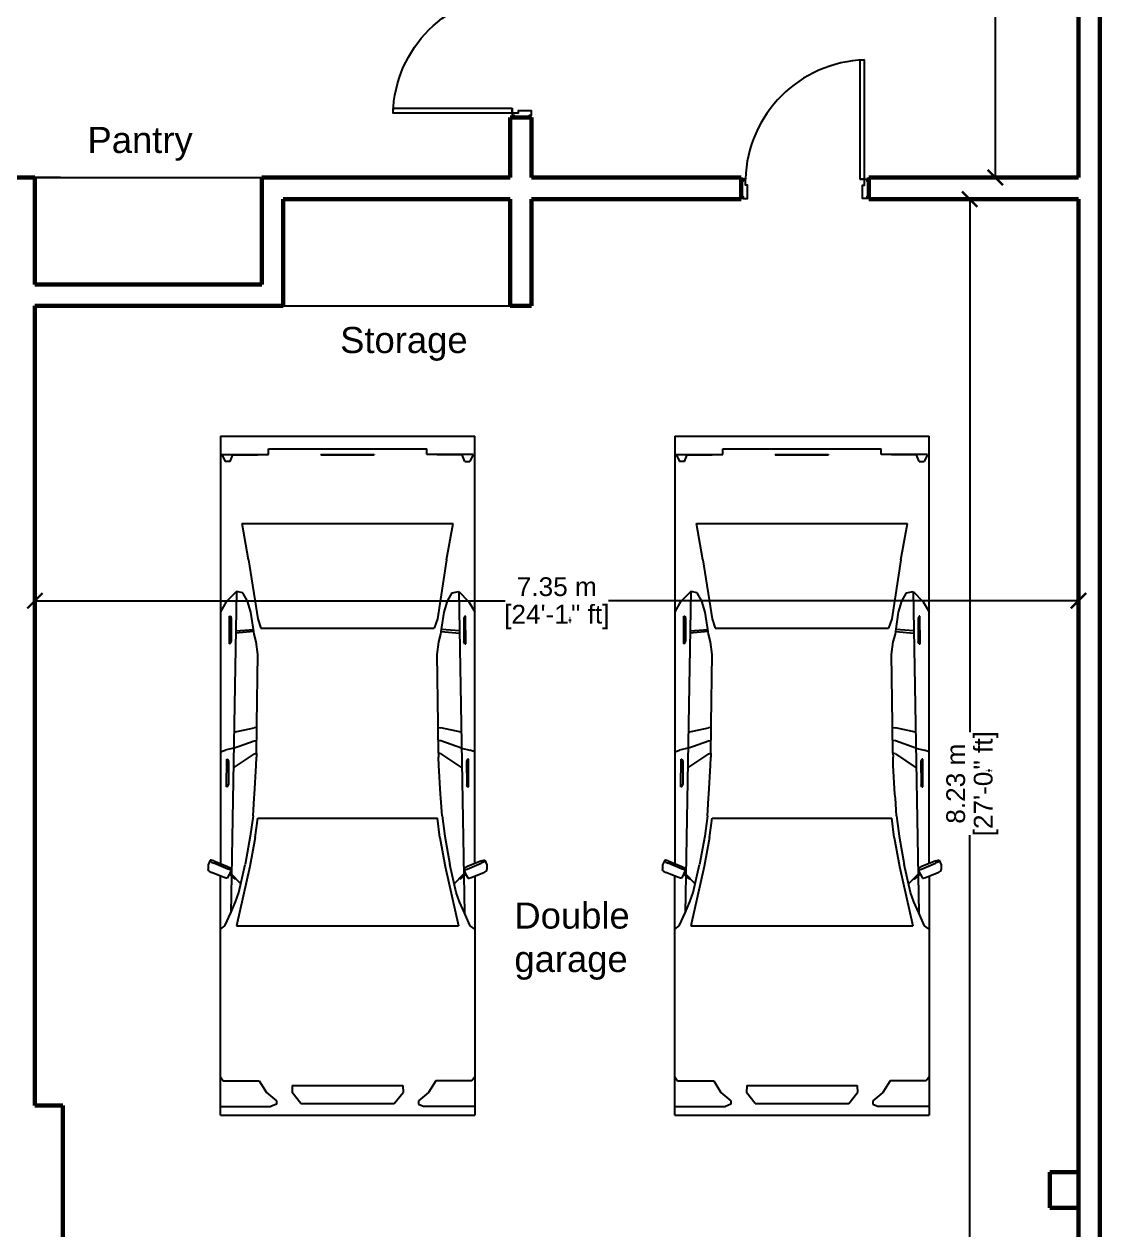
# Model space of a CAD drawing. Header units: metres. Extents: x 244.4 to 340.3, y -4.1 to 64.3.
# Drawn here: x 311.73 to 319.31, y 36.74 to 45.23 of the extents above; entities that cross this region are included whole.
import ezdxf

# ---------------------------------------------------------------- set-up
doc = ezdxf.new("R2010")
doc.units = ezdxf.units.M
doc.layers.get('Defpoints').update_dxf_attribs({"lineweight": 0})
doc.layers.add('A-WALL', color=6, linetype='Continuous', lineweight=60)
doc.layers.add('Edges', color=7, linetype='Continuous')
doc.styles.get("Standard").update_dxf_attribs({"font": 'arial.ttf'})
doc.styles.add('TEXTS', font='swissl.ttf')
doc.dimstyles.new('Copy of DIMTEXT', dxfattribs={"dimscale": 0.3, "dimtxt": 0.22, "dimasz": 0.18, "dimexe": 0.05, "dimexo": 0.05, "dimgap": 0.05, "dimtad": 0, "dimzin": 1, "dimdsep": 46, "dimtxsty": 'TEXTS', "dimblk": 'ARCHTICK', "dimcen": 0.1, "dimclrd": 256, "dimclre": 6, "dimclrt": 7, "dimadec": 0, "dimazin": 0, "dimtfac": 0.15, "dimtix": 1, "dimtofl": 0, "dimtmove": 1, "dimatfit": 3, "dimldrblk": 'OPEN', "dimfxl": 0, "dimtolj": 1, "dimtzin": 0, "dimarcsym": 0})

# ---------------------------------------------------------------- blocks, each defined once
blk = doc.blocks.new('*U111')
blk.add_lwpolyline([(33.6, 1124.4, -0.396717), (966.4, 192)], format="xyb")
for points in [[(72, 192), (33.6, 192), (33.6, 1122.5), (72, 1122.5)], [(33.6, 192), (16.8, 192), (16.8, 192), (16.8, 192), (16.8, 192), (16.8, 177), (0, 177), (0, 190.9), (0, 40.9), (0, 55.9), (16.8, 55.9), (16.8, 40.9), (33.6, 40.9), (33.6, 40.9), (50, 40.9), (50, 144), (33.6, 144)], [(1000, 177), (1000, 192), (1000, 192), (1000, 40.9), (1000, 55.9), (983.2, 55.9), (983.2, 40.9), (966.4, 40.9), (966.4, 40.9), (950, 40.9), (950, 144), (966.4, 144), (966.4, 192), (983.2, 192), (983.2, 177)]]:
    blk.add_lwpolyline(points, close=True)
blk.add_lwpolyline([(33.6, 192), (72, 192)])
blk = doc.blocks.new('_ArchTick')
at = {"color": 0, "linetype": 'ByBlock', "const_width": 0.15}
blk.add_lwpolyline([(-0.5, -0.5), (0.5, 0.5)], dxfattribs=at)
blk = doc.blocks.new('*D126')
at = {"layer": 'Defpoints', "color": 0, "transparency": 16777216}
for p in [(312.8309, 50.1423), (311.4476, 44.1495), (312.8309, 44.1495)]:
    blk.add_point(p, dxfattribs=at)
at = {"layer": 'Edges', "color": 6, "lineweight": -2, "transparency": 16777216}
for p, q in [((311.9876, 50.1423), (311.4176, 50.1423)), ((311.9876, 44.1495), (311.4176, 44.1495))]:
    blk.add_line(p, q, dxfattribs=at)
at = {"layer": 'Edges', "lineweight": -2, "transparency": 16777216}
for p, q in [((311.4476, 50.1423), (311.4476, 47.5021)), ((311.4476, 44.1495), (311.4476, 46.7897))]:
    blk.add_line(p, q, dxfattribs=at)
at = {"layer": 'Edges', "lineweight": -2, "transparency": 16777216, "xscale": 0.108, "yscale": 0.108, "zscale": 0.108}
for p, rotation in [((311.4476, 50.1423), 90), ((311.4476, 44.1495), 270)]:
    blk.add_blockref('_ArchTick', p, dxfattribs=dict(at, rotation=rotation))
at = {"layer": 'Edges', "color": 7, "transparency": 16777216, "insert": (311.3498, 47.1459), "char_height": 0.132, "attachment_point": 5, "rotation": 90, "style": 'TEXTS', "bg_fill": 3, "box_fill_scale": 1.1, "bg_fill_color": 256, "bg_fill_true_color": 13158600, "bg_fill_transparency": 0}
blk.add_mtext('\\A1;5.99 m', dxfattribs=at)
at = {"layer": 'Edges', "color": 7, "transparency": 16777216, "insert": (311.5626, 47.1459), "char_height": 0.132, "attachment_point": 5, "rotation": 90, "style": 'TEXTS', "bg_fill": 3, "box_fill_scale": 1.1, "bg_fill_color": 256, "bg_fill_true_color": 13158600, "bg_fill_transparency": 0}
blk.add_mtext('\\A1;[19\'-8" ft]', dxfattribs=at)
blk = doc.blocks.new('_Open')
at = {"color": 0, "linetype": 'ByBlock', "lineweight": -2}
for p, q in [((-1, 0.167), (0, 0)), ((-1, -0.167), (0, 0)), ((0, 0), (-1, 0))]:
    blk.add_line(p, q, dxfattribs=at)
blk = doc.blocks.new('*D129')
at = {"layer": 'Defpoints', "color": 0, "transparency": 16777216}
for p in [(318.6607, 49.0495), (318.4203, 44.1495), (318.5724, 44.1495)]:
    blk.add_point(p, dxfattribs=at)
at = {"layer": 'Edges', "color": 6, "lineweight": -2, "transparency": 16777216}
for p, q in [((318.6307, 49.0495), (318.5424, 49.0495)), ((318.4503, 44.1495), (318.6024, 44.1495))]:
    blk.add_line(p, q, dxfattribs=at)
at = {"layer": 'Edges', "lineweight": -2, "transparency": 16777216}
for p, q in [((318.5724, 49.0495), (318.5724, 46.9558)), ((318.5724, 44.1495), (318.5724, 46.2433))]:
    blk.add_line(p, q, dxfattribs=at)
at = {"layer": 'Edges', "lineweight": -2, "transparency": 16777216, "xscale": 0.108, "yscale": 0.108, "zscale": 0.108}
for p, rotation in [((318.5724, 49.0495), 90), ((318.5724, 44.1495), 270)]:
    blk.add_blockref('_ArchTick', p, dxfattribs=dict(at, rotation=rotation))
at = {"layer": 'Edges', "color": 7, "transparency": 16777216, "insert": (318.4745, 46.5995), "char_height": 0.132, "attachment_point": 5, "rotation": 90, "style": 'TEXTS', "bg_fill": 3, "box_fill_scale": 1.1, "bg_fill_color": 256, "bg_fill_true_color": 13158600, "bg_fill_transparency": 0}
blk.add_mtext('\\A1;4.90 m', dxfattribs=at)
at = {"layer": 'Edges', "color": 7, "transparency": 16777216, "insert": (318.6873, 46.5995), "char_height": 0.132, "attachment_point": 5, "rotation": 90, "style": 'TEXTS', "bg_fill": 3, "box_fill_scale": 1.1, "bg_fill_color": 256, "bg_fill_true_color": 13158600, "bg_fill_transparency": 0}
blk.add_mtext('\\A1;[16\'-1" ft]', dxfattribs=at)
blk = doc.blocks.new('*D130')
at = {"layer": 'Defpoints', "color": 0, "transparency": 16777216}
for p in [(318.1502, 43.9963), (317.9231, 35.7623), (318.3915, 35.7623)]:
    blk.add_point(p, dxfattribs=at)
at = {"layer": 'Edges', "color": 6, "lineweight": -2, "transparency": 16777216}
for p, q in [((318.1802, 43.9963), (318.4215, 43.9963)), ((317.9531, 35.7623), (318.4215, 35.7623))]:
    blk.add_line(p, q, dxfattribs=at)
at = {"layer": 'Edges', "lineweight": -2, "transparency": 16777216}
for p, q in [((318.3915, 43.9963), (318.3915, 40.2424)), ((318.3915, 35.7623), (318.3915, 39.5163))]:
    blk.add_line(p, q, dxfattribs=at)
at = {"layer": 'Edges', "lineweight": -2, "transparency": 16777216, "xscale": 0.108, "yscale": 0.108, "zscale": 0.108}
for p, rotation in [((318.3915, 43.9963), 90), ((318.3915, 35.7623), 270)]:
    blk.add_blockref('_ArchTick', p, dxfattribs=dict(at, rotation=rotation))
at = {"layer": 'Edges', "color": 7, "transparency": 16777216, "insert": (318.2937, 39.8793), "char_height": 0.132, "attachment_point": 5, "rotation": 90, "style": 'TEXTS', "bg_fill": 3, "box_fill_scale": 1.1, "bg_fill_color": 256, "bg_fill_true_color": 13158600, "bg_fill_transparency": 0}
blk.add_mtext('\\A1;8.23 m', dxfattribs=at)
at = {"layer": 'Edges', "color": 7, "transparency": 16777216, "insert": (318.5065, 39.8793), "char_height": 0.132, "attachment_point": 5, "rotation": 90, "style": 'TEXTS', "bg_fill": 3, "box_fill_scale": 1.1, "bg_fill_color": 256, "bg_fill_true_color": 13158600, "bg_fill_transparency": 0}
blk.add_mtext('\\A1;[27\'-0{\\H0.15x;\\S1/4;}" ft]', dxfattribs=at)
blk = doc.blocks.new('*D131')
at = {"layer": 'Defpoints', "color": 0, "transparency": 16777216}
for p in [(311.8086, 41.1685), (319.1586, 41.1685), (319.1586, 41.1685)]:
    blk.add_point(p, dxfattribs=at)
at = {"layer": 'Edges', "color": 6, "lineweight": -2, "transparency": 16777216}
for p, q in [((311.8086, 41.1685), (311.8086, 41.1985)), ((319.1586, 41.1685), (319.1586, 41.1985))]:
    blk.add_line(p, q, dxfattribs=at)
at = {"layer": 'Edges', "lineweight": -2, "transparency": 16777216}
for p, q in [((311.8086, 41.1685), (315.1205, 41.1685)), ((319.1586, 41.1685), (315.8466, 41.1685))]:
    blk.add_line(p, q, dxfattribs=at)
at = {"layer": 'Edges', "lineweight": -2, "transparency": 16777216, "xscale": 0.108, "yscale": 0.108, "zscale": 0.108, "rotation": 180}
blk.add_blockref('_ArchTick', (311.8086, 41.1685), dxfattribs=at)
at = {"layer": 'Edges', "lineweight": -2, "transparency": 16777216, "xscale": 0.108, "yscale": 0.108, "zscale": 0.108}
blk.add_blockref('_ArchTick', (319.1586, 41.1685), dxfattribs=at)
at = {"layer": 'Edges', "color": 7, "transparency": 16777216, "insert": (315.4836, 41.2663), "char_height": 0.132, "attachment_point": 5, "style": 'TEXTS', "bg_fill": 3, "box_fill_scale": 1.1, "bg_fill_color": 256, "bg_fill_true_color": 13158600, "bg_fill_transparency": 0}
blk.add_mtext('\\A1;7.35 m', dxfattribs=at)
at = {"layer": 'Edges', "color": 7, "transparency": 16777216, "insert": (315.4836, 41.0535), "char_height": 0.132, "attachment_point": 5, "style": 'TEXTS', "bg_fill": 3, "box_fill_scale": 1.1, "bg_fill_color": 256, "bg_fill_true_color": 13158600, "bg_fill_transparency": 0}
blk.add_mtext('\\A1;[24\'-1{\\H0.15x;\\S1/4;}" ft]', dxfattribs=at)

msp = doc.modelspace()

# ---------------------------------------------------------------- linework, layer by layer
at = {"layer": 'A-WALL'}
for p, q in [((319.3086, 64.279), (319.3086, 31.3523)), ((319.1586, 44.1495), (319.1586, 49.0495)), ((315.1554, 44.5728), (315.1554, 44.1495)), ((315.1554, 44.5728), (315.3054, 44.5728)), ((315.3054, 44.5728), (315.3054, 44.1495)), ((311.8086, 44.1495), (311.6554, 44.1495)), ((311.8086, 44.1495), (311.8086, 43.3963)), ((315.1554, 44.1495), (313.4054, 44.1495)), ((313.4054, 44.1495), (313.4054, 43.3963)), ((315.3054, 44.1495), (316.782, 44.1495)), ((316.782, 44.1495), (316.782, 43.9963)), ((317.682, 44.1495), (319.1586, 44.1495)), ((317.682, 44.1495), (317.682, 43.9963)), ((313.5554, 43.9963), (315.1554, 43.9963)), ((313.5554, 43.9963), (313.5554, 43.2463)), ((315.1554, 43.9963), (315.1554, 43.2463)), ((315.3054, 43.9963), (316.782, 43.9963)), ((315.3054, 43.9963), (315.3054, 43.2463)), ((317.682, 43.9963), (319.1586, 43.9963)), ((319.1586, 43.9963), (319.1586, 37.1423)), ((319.1586, 43.9963), (319.1586, 31.3523)), ((313.4054, 43.3963), (311.8086, 43.3963)), ((311.8086, 43.2463), (311.8086, 37.6123)), ((313.5554, 43.2463), (311.8086, 43.2463)), ((315.3054, 43.2463), (315.1554, 43.2463)), ((312.0054, 37.6123), (311.8086, 37.6123)), ((312.0054, 35.7623), (312.0054, 37.6123)), ((318.9554, 37.1423), (319.1586, 37.1423)), ((318.9554, 37.1423), (318.9554, 36.8908)), ((318.9554, 36.8908), (319.1586, 36.8908))]:
    msp.add_line(p, q, dxfattribs=at)
at = {"layer": 'Edges'}
for p, q in [((311.8086, 44.1495), (313.4054, 44.1495)), ((313.5554, 43.2463), (315.1554, 43.2463)), ((313.1145, 42.3284), (314.9052, 42.3284)), ((313.1145, 42.3284), (313.1145, 39.3168)), ((314.9052, 39.3168), (314.9052, 42.3284)), ((316.3145, 42.3284), (318.1052, 42.3284)), ((316.3145, 42.3284), (316.3145, 39.3168)), ((318.1052, 39.3168), (318.1052, 42.3284)), ((313.4521, 42.1978), (313.4521, 42.2386)), ((313.4521, 42.2386), (314.5677, 42.2386)), ((314.5677, 42.1978), (314.5677, 42.2386)), ((316.6521, 42.1978), (316.6521, 42.2386)), ((316.6521, 42.2386), (317.7677, 42.2386)), ((317.7677, 42.1978), (317.7677, 42.2386)), ((313.1249, 42.1987), (313.148, 42.1499)), ((313.1249, 42.1987), (313.4521, 42.1987)), ((313.1842, 42.1485), (313.148, 42.1499)), ((313.1842, 42.1485), (313.2028, 42.1953)), ((313.2028, 42.1953), (313.3076, 42.1953)), ((313.3076, 42.1953), (313.3788, 42.1961)), ((313.3788, 42.1961), (313.4521, 42.1978)), ((313.8225, 42.1983), (313.8225, 42.196)), ((313.8225, 42.1983), (314.1972, 42.1983)), ((313.8225, 42.196), (314.1972, 42.196)), ((314.1972, 42.1983), (314.1972, 42.196)), ((314.8948, 42.1987), (314.5677, 42.1987)), ((314.6409, 42.1961), (314.5677, 42.1978)), ((314.7121, 42.1953), (314.6409, 42.1961)), ((314.8169, 42.1953), (314.7121, 42.1953)), ((314.8356, 42.1485), (314.8169, 42.1953)), ((314.8356, 42.1485), (314.8718, 42.1499)), ((314.8948, 42.1987), (314.8718, 42.1499)), ((316.3249, 42.1987), (316.348, 42.1499)), ((316.3249, 42.1987), (316.6521, 42.1987)), ((316.3842, 42.1485), (316.348, 42.1499)), ((316.3842, 42.1485), (316.4028, 42.1953)), ((316.4028, 42.1953), (316.5076, 42.1953)), ((316.5076, 42.1953), (316.5788, 42.1961)), ((316.5788, 42.1961), (316.6521, 42.1978)), ((317.0225, 42.1983), (317.0225, 42.196)), ((317.0225, 42.1983), (317.3972, 42.1983)), ((317.0225, 42.196), (317.3972, 42.196)), ((317.3972, 42.1983), (317.3972, 42.196)), ((318.0948, 42.1987), (317.7677, 42.1987)), ((317.8409, 42.1961), (317.7677, 42.1978)), ((317.9121, 42.1953), (317.8409, 42.1961)), ((318.0169, 42.1953), (317.9121, 42.1953)), ((318.0356, 42.1485), (318.0169, 42.1953)), ((318.0356, 42.1485), (318.0718, 42.1499)), ((318.0948, 42.1987), (318.0718, 42.1499)), ((313.3122, 41.4554), (313.2671, 41.7125)), ((313.2671, 41.7125), (314.7526, 41.7125)), ((314.7076, 41.4554), (314.7526, 41.7125)), ((316.5122, 41.4554), (316.4671, 41.7125)), ((316.4671, 41.7125), (317.9526, 41.7125)), ((317.9076, 41.4554), (317.9526, 41.7125)), ((313.3122, 41.4554), (313.3772, 41.0411)), ((314.7076, 41.4554), (314.6426, 41.0411)), ((316.5122, 41.4554), (316.5772, 41.0411)), ((317.9076, 41.4554), (317.8426, 41.0411)), ((313.2268, 41.2328), (313.1559, 41.16)), ((313.2268, 41.2328), (313.1919, 39.2313)), ((313.2734, 41.2244), (313.2268, 41.2328)), ((313.3056, 41.1662), (313.2734, 41.2244)), ((314.7142, 41.1662), (314.7463, 41.2244)), ((314.7463, 41.2244), (314.7929, 41.2328)), ((314.7929, 41.2328), (314.8638, 41.16)), ((314.7929, 41.2328), (314.8278, 39.2313)), ((316.4268, 41.2328), (316.3559, 41.16)), ((316.4268, 41.2328), (316.3919, 39.2313)), ((316.4734, 41.2244), (316.4268, 41.2328)), ((316.5056, 41.1662), (316.4734, 41.2244)), ((317.9142, 41.1662), (317.9463, 41.2244)), ((317.9463, 41.2244), (317.9929, 41.2328)), ((317.9929, 41.2328), (318.0638, 41.16)), ((317.9929, 41.2328), (318.0278, 39.2313)), ((313.148, 41.1491), (313.1145, 41.0891)), ((313.1559, 41.16), (313.148, 41.1491)), ((313.3283, 41.0866), (313.3056, 41.1662)), ((314.6914, 41.0866), (314.7142, 41.1662)), ((314.8638, 41.16), (314.8718, 41.1491)), ((314.8718, 41.1491), (314.9052, 41.0891)), ((316.348, 41.1491), (316.3145, 41.0891)), ((316.3559, 41.16), (316.348, 41.1491)), ((316.5283, 41.0866), (316.5056, 41.1662)), ((317.8914, 41.0866), (317.9142, 41.1662)), ((318.0638, 41.16), (318.0718, 41.1491)), ((318.0718, 41.1491), (318.1052, 41.0891)), ((313.1777, 40.8642), (313.1787, 41.0591)), ((313.1787, 41.0591), (313.1849, 41.0589)), ((313.1849, 41.0589), (313.1911, 41.0424)), ((313.1911, 41.0424), (313.1903, 40.88)), ((313.3495, 40.9509), (313.3283, 41.0866)), ((313.3772, 41.0411), (313.4001, 40.9752)), ((314.6426, 41.0411), (314.6196, 40.9752)), ((314.6703, 40.9509), (314.6914, 41.0866)), ((314.8348, 41.0589), (314.8286, 41.0424)), ((314.8286, 41.0424), (314.8295, 40.88)), ((314.841, 41.0591), (314.8348, 41.0589)), ((314.8421, 40.8642), (314.841, 41.0591)), ((316.3777, 40.8642), (316.3787, 41.0591)), ((316.3787, 41.0591), (316.3849, 41.0589)), ((316.3849, 41.0589), (316.3911, 41.0424)), ((316.3911, 41.0424), (316.3903, 40.88)), ((316.5495, 40.9509), (316.5283, 41.0866)), ((316.5772, 41.0411), (316.6001, 40.9752)), ((317.8426, 41.0411), (317.8196, 40.9752)), ((317.8703, 40.9509), (317.8914, 41.0866)), ((318.0348, 41.0589), (318.0286, 41.0424)), ((318.0286, 41.0424), (318.0295, 40.88)), ((318.041, 41.0591), (318.0348, 41.0589)), ((318.0421, 40.8642), (318.041, 41.0591)), ((313.3495, 40.9509), (313.2217, 40.9403)), ((313.222, 40.9565), (313.3471, 40.9659)), ((313.3518, 40.9326), (313.3495, 40.9509)), ((313.4001, 40.9752), (314.6196, 40.9752)), ((314.668, 40.9326), (314.6703, 40.9509)), ((314.6703, 40.9509), (314.798, 40.9403)), ((314.7977, 40.9565), (314.6726, 40.9659)), ((316.5495, 40.9509), (316.4217, 40.9403)), ((316.422, 40.9565), (316.5471, 40.9659)), ((316.5518, 40.9326), (316.5495, 40.9509)), ((316.6001, 40.9752), (317.8196, 40.9752)), ((317.868, 40.9326), (317.8703, 40.9509)), ((317.8703, 40.9509), (317.998, 40.9403)), ((317.9977, 40.9565), (317.8726, 40.9659)), ((313.1839, 40.8639), (313.1777, 40.8642)), ((313.1839, 40.8639), (313.1903, 40.88)), ((313.3667, 40.8784), (313.3518, 40.9326)), ((313.3789, 40.789), (313.3667, 40.8784)), ((314.6408, 40.789), (314.653, 40.8784)), ((314.653, 40.8784), (314.668, 40.9326)), ((314.8358, 40.8639), (314.8295, 40.88)), ((314.8358, 40.8639), (314.8421, 40.8642)), ((316.3839, 40.8639), (316.3777, 40.8642)), ((316.3839, 40.8639), (316.3903, 40.88)), ((316.5667, 40.8784), (316.5518, 40.9326)), ((316.5789, 40.789), (316.5667, 40.8784)), ((317.8408, 40.789), (317.853, 40.8784)), ((317.853, 40.8784), (317.868, 40.9326)), ((318.0358, 40.8639), (318.0295, 40.88)), ((318.0358, 40.8639), (318.0421, 40.8642)), ((313.3716, 40.3007), (313.3789, 40.789)), ((314.6481, 40.3007), (314.6408, 40.789)), ((316.5716, 40.3007), (316.5789, 40.789)), ((317.8481, 40.3007), (317.8408, 40.789)), ((313.2096, 40.2427), (313.3518, 40.2729)), ((313.3709, 40.2747), (313.3518, 40.2729)), ((313.3687, 40.0938), (313.3709, 40.2747)), ((313.3709, 40.2747), (313.3716, 40.3007)), ((314.6489, 40.2747), (314.6481, 40.3007)), ((314.6489, 40.2747), (314.668, 40.2729)), ((314.651, 40.0938), (314.6489, 40.2747)), ((314.8102, 40.2427), (314.668, 40.2729)), ((316.4096, 40.2427), (316.5518, 40.2729)), ((316.5709, 40.2747), (316.5518, 40.2729)), ((316.5687, 40.0938), (316.5709, 40.2747)), ((316.5709, 40.2747), (316.5716, 40.3007)), ((317.8489, 40.2747), (317.8481, 40.3007)), ((317.8489, 40.2747), (317.868, 40.2729)), ((317.851, 40.0938), (317.8489, 40.2747)), ((318.0102, 40.2427), (317.868, 40.2729)), ((313.2076, 40.1287), (313.3518, 40.1808)), ((313.3518, 40.1808), (313.3698, 40.1843)), ((314.668, 40.1808), (314.6499, 40.1843)), ((314.8122, 40.1287), (314.668, 40.1808)), ((316.4076, 40.1287), (316.5518, 40.1808)), ((316.5518, 40.1808), (316.5698, 40.1843)), ((317.868, 40.1808), (317.8499, 40.1843)), ((318.0122, 40.1287), (317.868, 40.1808)), ((313.1145, 40.1044), (313.148, 40.1147)), ((313.2076, 40.1287), (313.148, 40.1147)), ((313.3518, 40.0887), (313.2052, 39.9907)), ((313.3518, 40.0887), (313.3687, 40.0938)), ((313.3687, 40.0938), (313.3682, 40.0671)), ((314.651, 40.0938), (314.6516, 40.0671)), ((314.668, 40.0887), (314.651, 40.0938)), ((314.668, 40.0887), (314.8146, 39.9907)), ((314.8122, 40.1287), (314.8718, 40.1147)), ((314.9052, 40.1044), (314.8718, 40.1147)), ((316.3145, 40.1044), (316.348, 40.1147)), ((316.4076, 40.1287), (316.348, 40.1147)), ((316.5518, 40.0887), (316.4052, 39.9907)), ((316.5518, 40.0887), (316.5687, 40.0938)), ((316.5687, 40.0938), (316.5682, 40.0671)), ((317.851, 40.0938), (317.8516, 40.0671)), ((317.868, 40.0887), (317.851, 40.0938)), ((317.868, 40.0887), (318.0146, 39.9907)), ((318.0122, 40.1287), (318.0718, 40.1147)), ((318.1052, 40.1044), (318.0718, 40.1147)), ((313.1581, 39.8577), (313.1591, 40.0527)), ((313.1591, 40.0527), (313.1654, 40.0525)), ((313.1654, 40.0525), (313.1716, 40.036)), ((313.1716, 40.036), (313.1707, 39.8735)), ((313.3555, 39.8046), (313.3673, 40.0073)), ((313.3673, 40.0073), (313.3682, 40.0671)), ((314.6525, 40.0073), (314.6516, 40.0671)), ((314.6643, 39.8046), (314.6525, 40.0073)), ((314.8543, 40.0525), (314.8482, 40.036)), ((314.8482, 40.036), (314.849, 39.8735)), ((314.8606, 40.0527), (314.8543, 40.0525)), ((314.8616, 39.8577), (314.8606, 40.0527)), ((316.3581, 39.8577), (316.3591, 40.0527)), ((316.3591, 40.0527), (316.3654, 40.0525)), ((316.3654, 40.0525), (316.3716, 40.036)), ((316.3716, 40.036), (316.3707, 39.8735)), ((316.5555, 39.8046), (316.5673, 40.0073)), ((316.5673, 40.0073), (316.5682, 40.0671)), ((317.8525, 40.0073), (317.8516, 40.0671)), ((317.8643, 39.8046), (317.8525, 40.0073)), ((318.0543, 40.0525), (318.0482, 40.036)), ((318.0482, 40.036), (318.049, 39.8735)), ((318.0606, 40.0527), (318.0543, 40.0525)), ((318.0616, 39.8577), (318.0606, 40.0527)), ((313.1644, 39.8575), (313.1581, 39.8577)), ((313.1644, 39.8575), (313.1707, 39.8735)), ((314.8554, 39.8575), (314.849, 39.8735)), ((314.8554, 39.8575), (314.8616, 39.8577)), ((316.3644, 39.8575), (316.3581, 39.8577)), ((316.3644, 39.8575), (316.3707, 39.8735)), ((318.0554, 39.8575), (318.049, 39.8735)), ((318.0554, 39.8575), (318.0616, 39.8577)), ((313.344, 39.6531), (313.3518, 39.7777)), ((313.3518, 39.7777), (313.3555, 39.8046)), ((314.668, 39.7777), (314.6643, 39.8046)), ((314.6757, 39.6531), (314.668, 39.7777)), ((316.544, 39.6531), (316.5518, 39.7777)), ((316.5518, 39.7777), (316.5555, 39.8046)), ((317.868, 39.7777), (317.8643, 39.8046)), ((317.8757, 39.6531), (317.868, 39.7777)), ((313.344, 39.6531), (313.3251, 39.5109)), ((313.3592, 39.5008), (313.3772, 39.636)), ((313.3772, 39.636), (314.6426, 39.636)), ((314.6606, 39.5008), (314.6426, 39.636)), ((314.6757, 39.6531), (314.6946, 39.5109)), ((316.544, 39.6531), (316.5251, 39.5109)), ((316.5592, 39.5008), (316.5772, 39.636)), ((316.5772, 39.636), (317.8426, 39.636)), ((317.8606, 39.5008), (317.8426, 39.636)), ((317.8757, 39.6531), (317.8946, 39.5109)), ((313.3251, 39.5109), (313.2889, 39.3097)), ((313.3592, 39.5008), (313.3226, 39.2972)), ((314.6606, 39.5008), (314.6972, 39.2972)), ((314.6946, 39.5109), (314.7308, 39.3097)), ((316.5251, 39.5109), (316.4889, 39.3097)), ((316.5592, 39.5008), (316.5226, 39.2972)), ((317.8606, 39.5008), (317.8972, 39.2972)), ((317.8946, 39.5109), (317.9308, 39.3097)), ((313.0434, 39.3401), (313.0292, 39.3074)), ((313.0498, 39.3414), (313.0434, 39.3401)), ((313.044, 39.3336), (313.0434, 39.3401)), ((313.044, 39.3336), (313.0514, 39.3272)), ((313.0671, 39.3366), (313.0498, 39.3414)), ((313.0514, 39.3272), (313.0687, 39.3187)), ((313.0671, 39.3366), (313.1648, 39.2958)), ((314.9527, 39.3366), (314.855, 39.2958)), ((314.9683, 39.3272), (314.951, 39.3187)), ((314.9527, 39.3366), (314.97, 39.3414)), ((314.9757, 39.3336), (314.9683, 39.3272)), ((314.97, 39.3414), (314.9763, 39.3401)), ((314.9757, 39.3336), (314.9763, 39.3401)), ((314.9763, 39.3401), (314.9905, 39.3074)), ((316.2434, 39.3401), (316.2292, 39.3074)), ((316.2498, 39.3414), (316.2434, 39.3401)), ((316.244, 39.3336), (316.2434, 39.3401)), ((316.244, 39.3336), (316.2514, 39.3272)), ((316.2671, 39.3366), (316.2498, 39.3414)), ((316.2514, 39.3272), (316.2687, 39.3187)), ((316.2671, 39.3366), (316.3648, 39.2958)), ((318.1527, 39.3366), (318.055, 39.2958)), ((318.1683, 39.3272), (318.151, 39.3187)), ((318.1527, 39.3366), (318.17, 39.3414)), ((318.1757, 39.3336), (318.1683, 39.3272)), ((318.17, 39.3414), (318.1763, 39.3401)), ((318.1757, 39.3336), (318.1763, 39.3401)), ((318.1763, 39.3401), (318.1905, 39.3074)), ((313.0292, 39.3074), (313.0282, 39.2751)), ((313.0286, 39.2688), (313.0282, 39.2751)), ((313.0286, 39.2688), (313.0353, 39.2629)), ((313.0353, 39.2629), (313.051, 39.255)), ((313.1399, 39.218), (313.051, 39.255)), ((313.1664, 39.2778), (313.0687, 39.3187)), ((313.1756, 39.2399), (313.1613, 39.2136)), ((313.1648, 39.2958), (313.1823, 39.286)), ((313.1833, 39.2721), (313.1664, 39.2778)), ((313.1766, 39.2421), (313.1756, 39.2399)), ((313.1775, 39.2443), (313.1766, 39.2421)), ((313.1766, 39.2421), (313.2184, 39.2074)), ((313.1898, 39.2727), (313.1775, 39.2443)), ((313.1775, 39.2443), (313.218, 39.2081)), ((313.1823, 39.286), (313.1892, 39.2792)), ((313.1898, 39.2727), (313.1833, 39.2721)), ((313.1892, 39.2792), (313.1898, 39.2727)), ((313.2585, 39.1745), (313.1921, 39.2413)), ((313.3226, 39.2972), (313.2283, 38.8785)), ((313.2448, 39.1135), (313.2889, 39.3097)), ((314.6972, 39.2972), (314.7914, 38.8785)), ((314.775, 39.1135), (314.7308, 39.3097)), ((314.7612, 39.1745), (314.8276, 39.2413)), ((314.8432, 39.2421), (314.8013, 39.2074)), ((314.8423, 39.2443), (314.8018, 39.2081)), ((314.8305, 39.2792), (314.8299, 39.2727)), ((314.8299, 39.2727), (314.8365, 39.2721)), ((314.8299, 39.2727), (314.8441, 39.2399)), ((314.8375, 39.286), (314.8305, 39.2792)), ((314.8365, 39.2721), (314.8533, 39.2778)), ((314.855, 39.2958), (314.8375, 39.286)), ((314.8441, 39.2399), (314.8584, 39.2136)), ((314.8533, 39.2778), (314.951, 39.3187)), ((314.8798, 39.218), (314.9687, 39.255)), ((314.9844, 39.2629), (314.9687, 39.255)), ((314.9911, 39.2688), (314.9844, 39.2629)), ((314.9905, 39.3074), (314.9916, 39.2751)), ((314.9911, 39.2688), (314.9916, 39.2751)), ((316.2292, 39.3074), (316.2282, 39.2751)), ((316.2286, 39.2688), (316.2282, 39.2751)), ((316.2286, 39.2688), (316.2353, 39.2629)), ((316.2353, 39.2629), (316.251, 39.255)), ((316.3399, 39.218), (316.251, 39.255)), ((316.3664, 39.2778), (316.2687, 39.3187)), ((316.3756, 39.2399), (316.3613, 39.2136)), ((316.3648, 39.2958), (316.3823, 39.286)), ((316.3833, 39.2721), (316.3664, 39.2778)), ((316.3766, 39.2421), (316.3756, 39.2399)), ((316.3898, 39.2727), (316.3766, 39.2421)), ((316.3766, 39.2421), (316.4184, 39.2074)), ((316.3775, 39.2443), (316.418, 39.2081)), ((316.3823, 39.286), (316.3892, 39.2792)), ((316.3898, 39.2727), (316.3833, 39.2721)), ((316.3892, 39.2792), (316.3898, 39.2727)), ((316.4585, 39.1745), (316.3921, 39.2413)), ((316.5226, 39.2972), (316.4283, 38.8785)), ((316.4448, 39.1135), (316.4889, 39.3097)), ((317.8972, 39.2972), (317.9914, 38.8785)), ((317.975, 39.1135), (317.9308, 39.3097)), ((317.9612, 39.1745), (318.0276, 39.2413)), ((318.0432, 39.2421), (318.0013, 39.2074)), ((318.0423, 39.2443), (318.0018, 39.2081)), ((318.0305, 39.2792), (318.0299, 39.2727)), ((318.0299, 39.2727), (318.0365, 39.2721)), ((318.0299, 39.2727), (318.0441, 39.2399)), ((318.0375, 39.286), (318.0305, 39.2792)), ((318.0365, 39.2721), (318.0533, 39.2778)), ((318.055, 39.2958), (318.0375, 39.286)), ((318.0441, 39.2399), (318.0584, 39.2136)), ((318.0533, 39.2778), (318.151, 39.3187)), ((318.0798, 39.218), (318.1687, 39.255)), ((318.1844, 39.2629), (318.1687, 39.255)), ((318.1911, 39.2688), (318.1844, 39.2629)), ((318.1905, 39.3074), (318.1916, 39.2751)), ((318.1911, 39.2688), (318.1916, 39.2751)), ((313.1145, 37.5437), (313.1145, 39.2286)), ((313.1553, 39.2129), (313.1399, 39.218)), ((313.1613, 39.2136), (313.1553, 39.2129)), ((313.1919, 39.2294), (313.1874, 38.97)), ((313.2124, 39.2116), (313.2046, 39.2189)), ((314.8013, 39.2074), (314.8018, 39.2081)), ((314.8032, 39.2089), (314.8073, 39.2116)), ((314.8073, 39.2116), (314.8152, 39.2189)), ((314.8278, 39.2294), (314.8324, 38.97)), ((314.8584, 39.2136), (314.8644, 39.2129)), ((314.8644, 39.2129), (314.8798, 39.218)), ((314.9052, 39.2286), (314.9052, 37.5437)), ((316.3145, 37.5437), (316.3145, 39.2286)), ((316.3553, 39.2129), (316.3399, 39.218)), ((316.3613, 39.2136), (316.3553, 39.2129)), ((316.3919, 39.2294), (316.3874, 38.97)), ((316.4124, 39.2116), (316.4046, 39.2189)), ((318.0013, 39.2074), (318.0018, 39.2081)), ((318.0032, 39.2089), (318.0073, 39.2116)), ((318.0073, 39.2116), (318.0152, 39.2189)), ((318.0278, 39.2294), (318.0324, 38.97)), ((318.0584, 39.2136), (318.0644, 39.2129)), ((318.0644, 39.2129), (318.0798, 39.218)), ((318.1052, 39.2286), (318.1052, 37.5437)), ((313.2213, 39.0473), (313.2448, 39.1135)), ((314.7984, 39.0473), (314.775, 39.1135)), ((316.4213, 39.0473), (316.4448, 39.1135)), ((317.9984, 39.0473), (317.975, 39.1135)), ((313.1874, 38.97), (313.2213, 39.0473)), ((314.8324, 38.97), (314.7984, 39.0473)), ((316.3874, 38.97), (316.4213, 39.0473)), ((318.0324, 38.97), (317.9984, 39.0473)), ((313.148, 38.8831), (313.1874, 38.97)), ((314.8718, 38.8831), (314.8324, 38.97)), ((316.348, 38.8831), (316.3874, 38.97)), ((318.0718, 38.8831), (318.0324, 38.97)), ((313.1145, 38.8558), (313.1462, 38.8779)), ((313.1462, 38.8779), (313.148, 38.8831)), ((313.2283, 38.8785), (314.7914, 38.8785)), ((314.8736, 38.8779), (314.8718, 38.8831)), ((314.9052, 38.8558), (314.8736, 38.8779)), ((316.3145, 38.8558), (316.3462, 38.8779)), ((316.3462, 38.8779), (316.348, 38.8831)), ((316.4283, 38.8785), (317.9914, 38.8785)), ((318.0736, 38.8779), (318.0718, 38.8831)), ((318.1052, 38.8558), (318.0736, 38.8779)), ((313.1145, 37.8148), (313.1345, 37.7861)), ((314.9052, 37.8148), (314.8852, 37.7861)), ((316.3145, 37.8148), (316.3345, 37.7861)), ((318.1052, 37.8148), (318.0852, 37.7861)), ((313.1345, 37.7861), (313.3885, 37.7861)), ((313.3885, 37.7861), (313.4393, 37.7053)), ((313.6209, 37.7536), (313.6188, 37.7053)), ((313.6209, 37.7536), (314.3988, 37.7536)), ((314.3988, 37.7536), (314.401, 37.7053)), ((314.6312, 37.7861), (314.5804, 37.7053)), ((314.8852, 37.7861), (314.6312, 37.7861)), ((316.3345, 37.7861), (316.5885, 37.7861)), ((316.5885, 37.7861), (316.6393, 37.7053)), ((316.8209, 37.7536), (316.8188, 37.7053)), ((316.8209, 37.7536), (317.5988, 37.7536)), ((317.5988, 37.7536), (317.601, 37.7053)), ((317.8312, 37.7861), (317.7804, 37.7053)), ((318.0852, 37.7861), (317.8312, 37.7861)), ((313.4393, 37.7053), (313.5092, 37.645)), ((313.5092, 37.645), (313.5093, 37.6214)), ((313.6805, 37.6263), (313.6188, 37.7053)), ((313.6805, 37.6263), (314.3393, 37.6263)), ((314.3393, 37.6263), (314.401, 37.7053)), ((314.5106, 37.645), (314.5105, 37.6214)), ((314.5804, 37.7053), (314.5106, 37.645)), ((316.6393, 37.7053), (316.7092, 37.645)), ((316.7092, 37.645), (316.7093, 37.6214)), ((316.8805, 37.6263), (316.8188, 37.7053)), ((316.8805, 37.6263), (317.5393, 37.6263)), ((317.5393, 37.6263), (317.601, 37.7053)), ((317.7106, 37.645), (317.7105, 37.6214)), ((317.7804, 37.7053), (317.7106, 37.645)), ((313.1145, 37.6065), (313.4707, 37.6065)), ((313.1145, 37.5437), (314.9052, 37.5437)), ((313.5093, 37.6214), (313.4707, 37.6065)), ((314.5105, 37.6214), (314.549, 37.6065)), ((314.9052, 37.6065), (314.549, 37.6065)), ((316.3145, 37.6065), (316.6707, 37.6065)), ((316.3145, 37.5437), (318.1052, 37.5437)), ((316.7093, 37.6214), (316.6707, 37.6065)), ((317.7105, 37.6214), (317.749, 37.6065)), ((318.1052, 37.6065), (317.749, 37.6065))]:
    msp.add_line(p, q, dxfattribs=at)

# ---------------------------------------------------------------- block references
at = {"xscale": 0.0009000000000045201, "yscale": 0.0009000000000045201, "zscale": 0.0009000000000045201, "rotation": 90.00000000000001}
msp.add_blockref('*U111', (315.3422, 44.5728), dxfattribs=at)
at = {"xscale": -0.0009000000000045201, "yscale": 0.0009000000000045201, "zscale": 0.0009000000000045201}
msp.add_blockref('*U111', (317.682, 43.9652), dxfattribs=at)

# ---------------------------------------------------------------- texts
at = {"layer": 'Edges', "width": 1.561448, "attachment_point": 1}
for s, insert, char_height in [('Pantry', (312.1783, 44.5055), 0.18352), ('Storage', (313.9577, 43.0964), 0.18352), ('Double garage', (315.185, 39.0423), 0.183522)]:
    msp.add_mtext(s, dxfattribs=dict(at, insert=insert, char_height=char_height))

# ---------------------------------------------------------------- next in the draw order: dimensions: what is measured, and where the dimension line sits
at = {"layer": 'Edges'}
for base, p1, p2, picture, middle in [((311.4476, 44.1495), (312.8309, 50.1423), (312.8309, 44.1495), '*D126', (311.4476, 47.1459)), ((318.5724, 44.1495), (318.6607, 49.0495), (318.4203, 44.1495), '*D129', (318.5724, 46.5995))]:
    dim = msp.add_linear_dim(base=base, p1=p1, p2=p2, angle=90, dimstyle='Copy of DIMTEXT', override={"dimscale": 0.6, "dimpost": ' m\\X', "dimfxl": 0.9, "dimfxlon": 1, "dimtfill": 1}, dxfattribs=at)
    dim.commit()
    dim.dimension.update_dxf_attribs({"geometry": picture, "text_midpoint": middle})

# ---------------------------------------------------------------- next in the draw order: dimensions: what is measured, and where the dimension line sits
dim = msp.add_linear_dim(base=(318.3915, 35.7623), p1=(318.1502, 43.9963), p2=(317.9231, 35.7623), angle=90, dimstyle='Copy of DIMTEXT', override={"dimscale": 0.6, "dimpost": ' m\\X', "dimfxl": 0.9, "dimfxlon": 1, "dimtfill": 1}, dxfattribs=at)
dim.commit()
dim.dimension.update_dxf_attribs({"geometry": '*D130', "text_midpoint": (318.3915, 39.8793)})

# ---------------------------------------------------------------- next in the draw order: dimensions: what is measured, and where the dimension line sits
dim = msp.add_linear_dim(base=(319.1586, 41.1685), p1=(311.8086, 41.1685), p2=(319.1586, 41.1685), dimstyle='Copy of DIMTEXT', override={"dimscale": 0.6, "dimpost": ' m\\X', "dimfxl": 0.9, "dimfxlon": 1, "dimtfill": 1}, dxfattribs=at)
dim.commit()
dim.dimension.update_dxf_attribs({"geometry": '*D131', "text_midpoint": (315.4836, 41.1685)})

doc.saveas('drawing.dxf')
